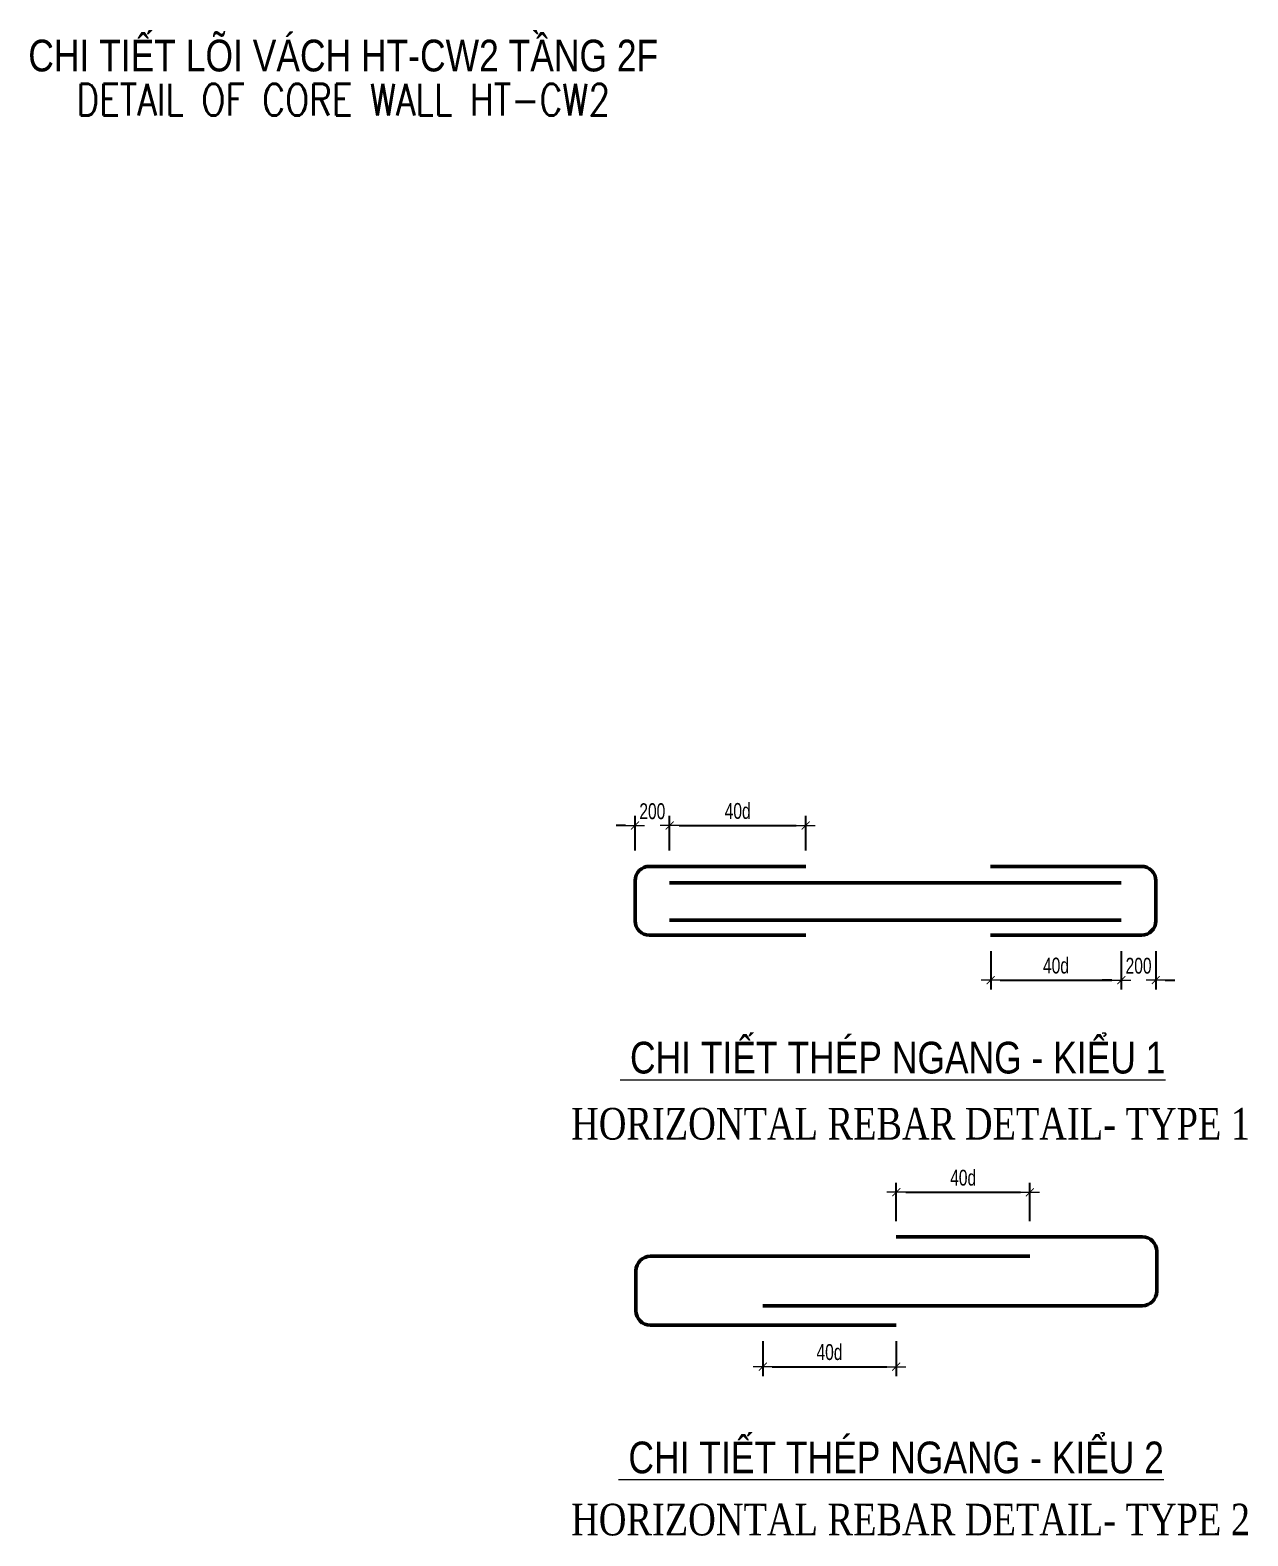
# Model space of a CAD drawing. Header units: millimetres. Extents: x 738475 to 1279438, y -34239 to 156422.
# Drawn here: x 1084814 to 1094416, y 87773 to 99643 of the extents above; entities that cross this region are included whole.
import ezdxf
from ezdxf.enums import TextEntityAlignment as Align

# ---------------------------------------------------------------- set-up
doc = ezdxf.new("R2010")
doc.units = ezdxf.units.MM
doc.header["$MEASUREMENT"] = 0
doc.layers.get('Defpoints').update_dxf_attribs({"color": 151, "lineweight": 9})
for name, color, linetype, lineweight in [('NDC_S_ANNO', 7, 'Continuous', 20), ('NDC_S_DIM', 1, 'Continuous', 15), ('NDC_S_ENG TITLE', 3, 'Continuous', 20), ('NDC_S_TEXT SYMBOL', 7, 'Continuous', 20), ('NDC_S_VN TEXT', 7, 'Continuous', 20), ('NDC_S_VN TITLE', 6, 'Continuous', 35)]:
    doc.layers.add(name, color=color, linetype=linetype, lineweight=lineweight)
doc.layers.add('Reinforcement', color=4, linetype='Continuous')
doc.styles.add('ARIAL', font='arial.ttf', dxfattribs={"width": 0.8})
doc.styles.add('NDC_ANNO', font='', dxfattribs={"width": 0.8})
doc.styles.add('NDC_DIM', font='', dxfattribs={"width": 0.75})
doc.styles.add('NDC_EN TXT', font='romans.shx', dxfattribs={"width": 0.8})
doc.styles.add('NDC_VIE TXT', font='arial.ttf', dxfattribs={"width": 0.8})
doc.styles.add('VNTIMEH', font='vntimeh.shx', dxfattribs={"width": 0.8, "bigfont": 'vns.shx'})
doc.styles.get('NDC_ANNO').set_extended_font_data('Dotum')
doc.styles.get('NDC_DIM').set_extended_font_data('Dotum')
doc.dimstyles.new('NDC_dim_50', dxfattribs={"dimscale": 50, "dimtxt": 2.5, "dimasz": 1.5, "dimexe": 1.5, "dimexo": 2.5, "dimgap": 1, "dimtad": 1, "dimdec": 0, "dimzin": 0, "dimdsep": 46, "dimtxsty": 'NDC_DIM', "dimblk": 'DIMMARK', "dimcen": 0.09, "dimdle": 1.2, "dimclrd": 1, "dimclre": 1, "dimclrt": 3, "dimadec": 0, "dimazin": 0, "dimtfac": 1, "dimtdec": 0, "dimtix": 1, "dimtofl": 0, "dimtmove": 0, "dimatfit": 3, "dimfxl": 6, "dimfxlon": 1, "dimtolj": 1, "dimtzin": 0, "dimarcsym": 0})

# ---------------------------------------------------------------- blocks, each defined once
blk = doc.blocks.new('DIMMARK')
at = {"layer": 'NDC_S_DIM', "color": 1}
blk.add_line((-1.5, 0), (1, 0), dxfattribs=at)
at = {"layer": 'NDC_S_DIM', "color": 2, "const_width": 0.1}
blk.add_lwpolyline([(-0.42, -0.42), (0.42, 0.42)], dxfattribs=at)
blk = doc.blocks.new('*D1141')
at = {"layer": 'Defpoints', "color": 0, "transparency": 16777216}
for p in [(1090930, 93373), (1089856, 93051), (1090930, 93051)]:
    blk.add_point(p, dxfattribs=at)
at = {"layer": 'NDC_S_DIM', "color": 1, "lineweight": -2, "transparency": 16777216}
for p, q in [((1089856, 93176), (1089856, 93448)), ((1090930, 93176), (1090930, 93448)), ((1089931, 93373), (1090855, 93373))]:
    blk.add_line(p, q, dxfattribs=at)
at = {"layer": 'NDC_S_DIM', "color": 1, "lineweight": -2, "transparency": 16777216, "xscale": 75, "yscale": 75, "zscale": 75, "rotation": 180}
blk.add_blockref('DIMMARK', (1089856, 93373), dxfattribs=at)
at = {"layer": 'NDC_S_DIM', "color": 1, "lineweight": -2, "transparency": 16777216, "xscale": 75, "yscale": 75, "zscale": 75}
blk.add_blockref('DIMMARK', (1090930, 93373), dxfattribs=at)
at = {"layer": 'NDC_S_DIM', "color": 3, "transparency": 16777216, "insert": (1090393, 93487), "char_height": 125, "attachment_point": 5, "style": 'NDC_DIM'}
blk.add_mtext('\\A1;40d', dxfattribs=at)
blk = doc.blocks.new('*D1142')
at = {"layer": 'Defpoints', "color": 0, "transparency": 16777216}
for p in [(1092388, 92508), (1093418, 92508), (1093418, 92154)]:
    blk.add_point(p, dxfattribs=at)
at = {"layer": 'NDC_S_DIM', "color": 1, "lineweight": -2, "transparency": 16777216}
for p, q in [((1092388, 92383), (1092388, 92079)), ((1093418, 92383), (1093418, 92079)), ((1092463, 92154), (1093343, 92154))]:
    blk.add_line(p, q, dxfattribs=at)
at = {"layer": 'NDC_S_DIM', "color": 1, "lineweight": -2, "transparency": 16777216, "xscale": 75, "yscale": 75, "zscale": 75, "rotation": 180}
blk.add_blockref('DIMMARK', (1092388, 92154), dxfattribs=at)
at = {"layer": 'NDC_S_DIM', "color": 1, "lineweight": -2, "transparency": 16777216, "xscale": 75, "yscale": 75, "zscale": 75}
blk.add_blockref('DIMMARK', (1093418, 92154), dxfattribs=at)
at = {"layer": 'NDC_S_DIM', "color": 3, "transparency": 16777216, "insert": (1092903, 92268), "char_height": 125, "attachment_point": 5, "style": 'NDC_DIM'}
blk.add_mtext('\\A1;40d', dxfattribs=at)
blk = doc.blocks.new('*D1143')
at = {"layer": 'Defpoints', "color": 0, "transparency": 16777216}
for p in [(1092697, 90482), (1091644, 90130), (1092697, 90130)]:
    blk.add_point(p, dxfattribs=at)
at = {"layer": 'NDC_S_DIM', "color": 1, "lineweight": -2, "transparency": 16777216}
for p, q in [((1091644, 90255), (1091644, 90557)), ((1091719, 90482), (1092622, 90482)), ((1092697, 90255), (1092697, 90557))]:
    blk.add_line(p, q, dxfattribs=at)
at = {"layer": 'NDC_S_DIM', "color": 1, "lineweight": -2, "transparency": 16777216, "xscale": 75, "yscale": 75, "zscale": 75, "rotation": 180}
blk.add_blockref('DIMMARK', (1091644, 90482), dxfattribs=at)
at = {"layer": 'NDC_S_DIM', "color": 1, "lineweight": -2, "transparency": 16777216, "xscale": 75, "yscale": 75, "zscale": 75}
blk.add_blockref('DIMMARK', (1092697, 90482), dxfattribs=at)
at = {"layer": 'NDC_S_DIM', "color": 3, "transparency": 16777216, "insert": (1092171, 90596), "char_height": 125, "attachment_point": 5, "style": 'NDC_DIM'}
blk.add_mtext('\\A1;40d', dxfattribs=at)
blk = doc.blocks.new('*D1144')
at = {"layer": 'Defpoints', "color": 0, "transparency": 16777216}
for p in [(1090591, 89434), (1091643, 89434), (1091643, 89107)]:
    blk.add_point(p, dxfattribs=at)
at = {"layer": 'NDC_S_DIM', "color": 1, "lineweight": -2, "transparency": 16777216}
for p, q in [((1090591, 89309), (1090591, 89032)), ((1091643, 89309), (1091643, 89032)), ((1090666, 89107), (1091568, 89107))]:
    blk.add_line(p, q, dxfattribs=at)
at = {"layer": 'NDC_S_DIM', "color": 1, "lineweight": -2, "transparency": 16777216, "xscale": 75, "yscale": 75, "zscale": 75, "rotation": 180}
blk.add_blockref('DIMMARK', (1090591, 89107), dxfattribs=at)
at = {"layer": 'NDC_S_DIM', "color": 1, "lineweight": -2, "transparency": 16777216, "xscale": 75, "yscale": 75, "zscale": 75}
blk.add_blockref('DIMMARK', (1091643, 89107), dxfattribs=at)
at = {"layer": 'NDC_S_DIM', "color": 3, "transparency": 16777216, "insert": (1091117, 89221), "char_height": 125, "attachment_point": 5, "style": 'NDC_DIM'}
blk.add_mtext('\\A1;40d', dxfattribs=at)
blk = doc.blocks.new('*D1145')
at = {"layer": 'Defpoints', "color": 0, "transparency": 16777216}
for p in [(1089584, 93373), (1089584, 93050), (1089856, 93051)]:
    blk.add_point(p, dxfattribs=at)
at = {"layer": 'NDC_S_DIM', "color": 1, "lineweight": -2, "transparency": 16777216}
for p, q in [((1089584, 93175), (1089584, 93448)), ((1089856, 93176), (1089856, 93448)), ((1089509, 93373), (1089434, 93373)), ((1089931, 93373), (1090006, 93373))]:
    blk.add_line(p, q, dxfattribs=at)
at = {"layer": 'NDC_S_DIM', "color": 1, "lineweight": -2, "transparency": 16777216, "xscale": 75, "yscale": 75, "zscale": 75}
blk.add_blockref('DIMMARK', (1089584, 93373), dxfattribs=at)
at = {"layer": 'NDC_S_DIM', "color": 1, "lineweight": -2, "transparency": 16777216, "xscale": 75, "yscale": 75, "zscale": 75, "rotation": 180}
blk.add_blockref('DIMMARK', (1089856, 93373), dxfattribs=at)
at = {"layer": 'NDC_S_DIM', "color": 3, "transparency": 16777216, "insert": (1089720, 93485), "char_height": 125, "attachment_point": 5, "style": 'NDC_DIM'}
blk.add_mtext('\\A1;200', dxfattribs=at)
blk = doc.blocks.new('*D1146')
at = {"layer": 'Defpoints', "color": 0, "transparency": 16777216}
for p in [(1093418, 92508), (1093690, 92508), (1093418, 92154)]:
    blk.add_point(p, dxfattribs=at)
at = {"layer": 'NDC_S_DIM', "color": 1, "lineweight": -2, "transparency": 16777216}
for p, q in [((1093418, 92383), (1093418, 92079)), ((1093690, 92383), (1093690, 92079)), ((1093343, 92154), (1093268, 92154)), ((1093765, 92154), (1093840, 92154))]:
    blk.add_line(p, q, dxfattribs=at)
at = {"layer": 'NDC_S_DIM', "color": 1, "lineweight": -2, "transparency": 16777216, "xscale": 75, "yscale": 75, "zscale": 75}
blk.add_blockref('DIMMARK', (1093418, 92154), dxfattribs=at)
at = {"layer": 'NDC_S_DIM', "color": 1, "lineweight": -2, "transparency": 16777216, "xscale": 75, "yscale": 75, "zscale": 75, "rotation": 180}
blk.add_blockref('DIMMARK', (1093690, 92154), dxfattribs=at)
at = {"layer": 'NDC_S_DIM', "color": 3, "transparency": 16777216, "insert": (1093554, 92267), "char_height": 125, "attachment_point": 5, "style": 'NDC_DIM'}
blk.add_mtext('\\A1;200', dxfattribs=at)
blk = doc.blocks.new('Drawing name_symbol')
at = {"layer": 'NDC_S_ENG TITLE', "style": 'NDC_EN TXT', "width": 0.8}
blk.add_attdef('SECTDET1', text='', height=5, dxfattribs=at).set_placement((0, 1.01), align=Align.CENTER)
at = {"layer": 'NDC_S_TEXT SYMBOL', "lineweight": 25, "style": 'NDC_ANNO', "width": 0.8}
blk.add_attdef('SSCALE', text='', height=2.5, dxfattribs=at).set_placement((0, -4), align=Align.CENTER)
at = {"layer": 'NDC_S_VN TITLE', "style": 'NDC_VIE TXT', "width": 0.8}
blk.add_attdef('SECTDET2', text='', height=5, dxfattribs=at).set_placement((0, 7.97), align=Align.CENTER)

msp = doc.modelspace()

# ---------------------------------------------------------------- linework, layer by layer
at = {"layer": 'Reinforcement', "lineweight": 50}
for p, q in [((1089856.495, 92922.095), (1093417.586, 92922.095)), ((1089856.495, 92626.689), (1093417.586, 92626.689))]:
    msp.add_line(p, q, dxfattribs=at)
for points in [[(1090930.103, 93051.008), (1089697.755, 93051.008, 0.414213562), (1089584.005, 92937.258), (1089584.005, 92621.959, 0.414213562), (1089697.755, 92508.209), (1090930.103, 92508.209)], [(1092387.745, 93051.008), (1093576.326, 93051.008, -0.414213562), (1093690.076, 92937.258), (1093690.076, 92621.959, -0.414213562), (1093576.326, 92508.209), (1092387.745, 92508.209)], [(1090591.006, 89587.57), (1093583.327, 89587.57, 0.414213562), (1093697.077, 89701.32), (1093697.077, 90016.619, 0.414213562), (1093583.327, 90130.369)], [(1093697.077, 90016.619, 0.414213562), (1093583.327, 90130.369), (1091644.042, 90130.369)], [(1092697.077, 89976.989), (1089704.756, 89976.989, 0.414213562), (1089591.006, 89863.239), (1089591.006, 89547.941, 0.414213562), (1089704.756, 89434.191), (1091642.657, 89434.191)]]:
    msp.add_lwpolyline(points, format="xyb", dxfattribs=at)

# ---------------------------------------------------------------- block references
at = {"layer": 'NDC_S_ANNO'}
ref = msp.add_blockref('Drawing name_symbol', (1087283.298, 98919.066), dxfattribs=dict(at, xscale=50, yscale=50, zscale=50))
ref.add_attrib('SECTDET1', 'DETAIL OF CORE WALL HT-CW2', dxfattribs={"layer": 'NDC_S_ENG TITLE', "height": 250, "style": 'NDC_EN TXT', "width": 0.8}).set_placement((1087283.298, 98969.629), align=Align.CENTER)
ref.add_attrib('SECTDET2', 'CHI TIẾT LÕI VÁCH HT-CW2 TẦNG 2F', dxfattribs={"layer": 'NDC_S_VN TITLE', "height": 250, "style": 'NDC_VIE TXT', "width": 0.8}).set_placement((1087283.298, 99317.598), align=Align.CENTER)

# ---------------------------------------------------------------- texts
at = {"layer": 'NDC_S_ENG TITLE', "style": 'VNTIMEH', "width": 0.8}
for s, p in [('horizontal rebar detail- type 1', (1089079.704, 90897.112)), ('horizontal rebar detail- type 2', (1089079.704, 87776.77))]:
    msp.add_text(s, height=250, dxfattribs=at).set_placement(p)
at = {"layer": 'NDC_S_VN TEXT', "style": 'ARIAL', "width": 0.8}
for s, p in [('%%u CHI TIẾT THÉP NGANG - KIỂU 1', (1089466.457, 91418.252)), ('%%u CHI TIẾT THÉP NGANG - KIỂU 2', (1089454.086, 88266.334))]:
    msp.add_text(s, height=250, dxfattribs=at).set_placement(p)

# ---------------------------------------------------------------- dimensions: what is measured, and where the dimension line sits
at = {"layer": 'NDC_S_DIM'}
for base, p1, p2, text, picture, middle in [((1089584.005, 93372.782), (1089856.495, 93051.008), (1089584.005, 93049.637), '200', '*D1145', (1089720.25, 93485.366)), ((1090930.103, 93372.782), (1089856.495, 93051.008), (1090930.103, 93051.008), '40d', '*D1141', (1090393.299, 93486.639)), ((1093417.586, 92154.426), (1092387.745, 92508.209), (1093417.586, 92508.209), '40d', '*D1142', (1092902.665, 92268.283)), ((1093417.586, 92154.426), (1093690.076, 92508.243), (1093417.586, 92508.209), '200', '*D1146', (1093553.831, 92267.011)), ((1092697.077, 90482.246), (1091644.042, 90130.369), (1092697.077, 90130.369), '40d', '*D1143', (1092170.559, 90596.103)), ((1091642.657, 89106.65), (1090591.006, 89434.191), (1091642.657, 89434.191), '40d', '*D1144', (1091116.832, 89220.506))]:
    dim = msp.add_linear_dim(base=base, p1=p1, p2=p2, text=text, dimstyle='NDC_dim_50', override={"dimtmove": 1}, dxfattribs=at)
    dim.commit()
    dim.dimension.update_dxf_attribs({"geometry": picture, "text_midpoint": middle})

doc.saveas('drawing.dxf')
